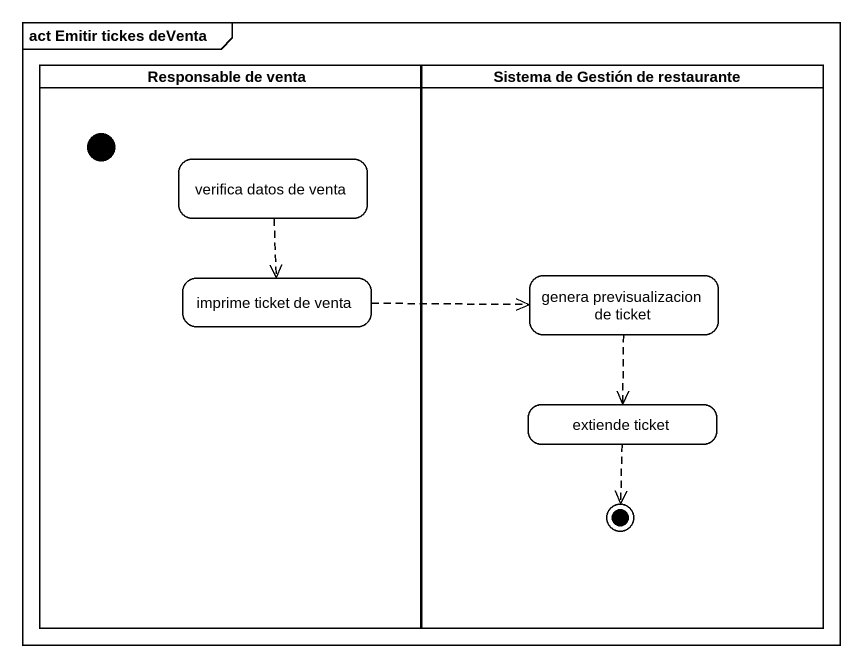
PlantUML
@startuml
mainframe act Emitir tickes deVenta
hide empty description
state "Responsable de venta" as Responsable_de_venta <<partition>> {
  state initial1 <<start>>
  state "verifica datos de venta" as verifica_datos_de_venta
  state "imprime ticket de venta" as imprime_ticket_de_venta
}
state "Sistema de Gestión de restaurante" as Sistema_de_Gestión_de <<partition>> {
  state "genera previsualizacion de ticket" as genera_previsualizacion_de
  state "extiende ticket" as extiende_ticket
  extiende_ticket -[dashed]-> [*]
}
verifica_datos_de_venta -[dashed]-> imprime_ticket_de_venta
imprime_ticket_de_venta -right[dashed]-> genera_previsualizacion_de
genera_previsualizacion_de -[dashed]-> extiende_ticket
@enduml
